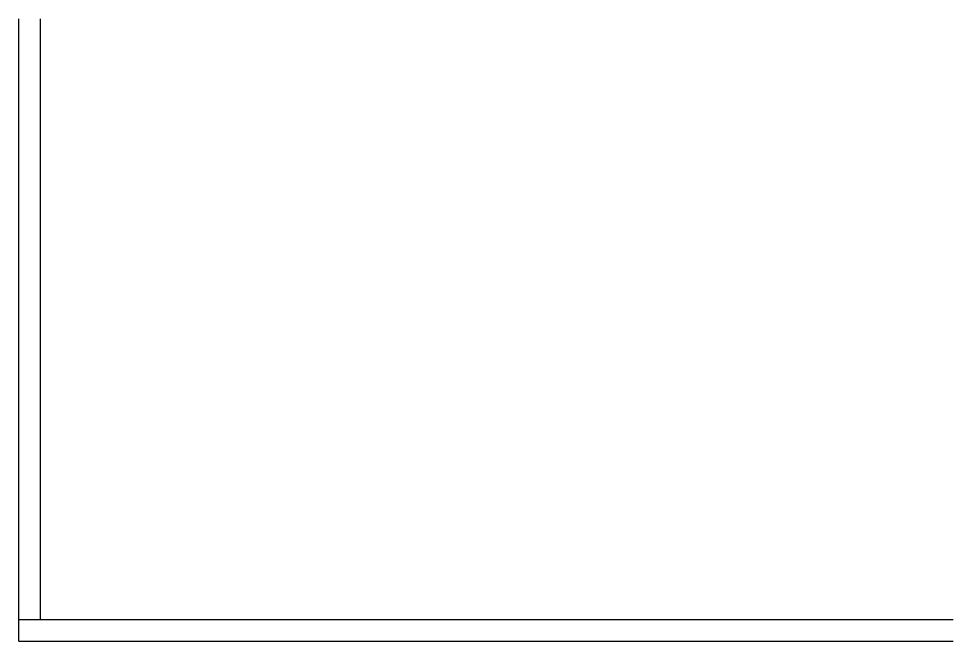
# Model space of a CAD drawing. Header units: metres. Extents: x 0 to 6, y 0 to 4.
import ezdxf

# ---------------------------------------------------------------- set-up
doc = ezdxf.new("R2010")
doc.units = ezdxf.units.M

msp = doc.modelspace()

# ---------------------------------------------------------------- linework, layer by layer
at = {"layer": 'PAREDE'}
for p, q in [((0, 0), (0, 4)), ((0.14, 0.14), (0.14, 4)), ((0, 0.14), (6, 0.14)), ((0, 0), (6, 0))]:
    msp.add_line(p, q, dxfattribs=at)

doc.saveas('drawing.dxf')
